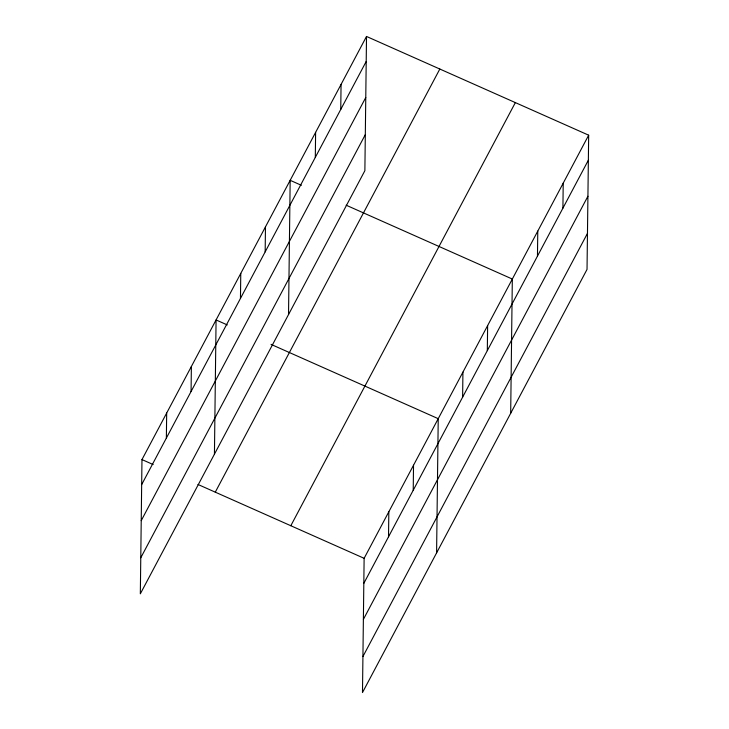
<?xml version="1.0" encoding="UTF-8"?>
<svg xmlns="http://www.w3.org/2000/svg" width="729" height="729" viewBox="0 0 729 729"><rect width="100%" height="100%" fill="white"/><g stroke="black" fill="none" stroke-linecap="round" stroke-linejoin="round"><path stroke-width="1.09" d="M366.514 36.45L141.973 459.58L140.333 593.816L364.874 170.686L366.514 36.45L588.668 135.184L587.027 269.42L362.486 692.55L364.126 558.314L588.668 135.184M166.367 438.056L166.677 413.033M191.071 391.509L191.372 366.487M214.435 454.185L216.076 319.949L227.275 324.924M240.461 298.425L240.77 273.402M265.165 251.879L265.465 226.856M288.529 314.554L290.169 180.309L301.369 185.294M315.311 157.382L315.611 132.359M340.753 109.432L341.063 84.4M388.521 536.79L388.83 511.767M413.225 490.243L413.525 465.22M436.589 552.919L438.229 418.674L271.051 344.38M462.623 397.159L462.924 372.136M487.318 350.613L487.628 325.59M510.683 413.288L512.323 279.043L346.166 205.204M537.464 256.116L537.774 231.093M562.916 208.157L563.216 183.134M141.672 484.603L366.204 61.473M141.226 520.643L365.767 97.513M140.779 557.776L365.311 134.646M215.283 492.157L439.824 69.036M290.816 525.727L515.357 102.598M363.826 583.337L588.358 160.207M363.388 619.377L587.92 196.247M362.933 656.51L587.465 233.38M141.973 459.58L153.172 464.555M197.978 484.466L364.126 558.314"/></g></svg>
